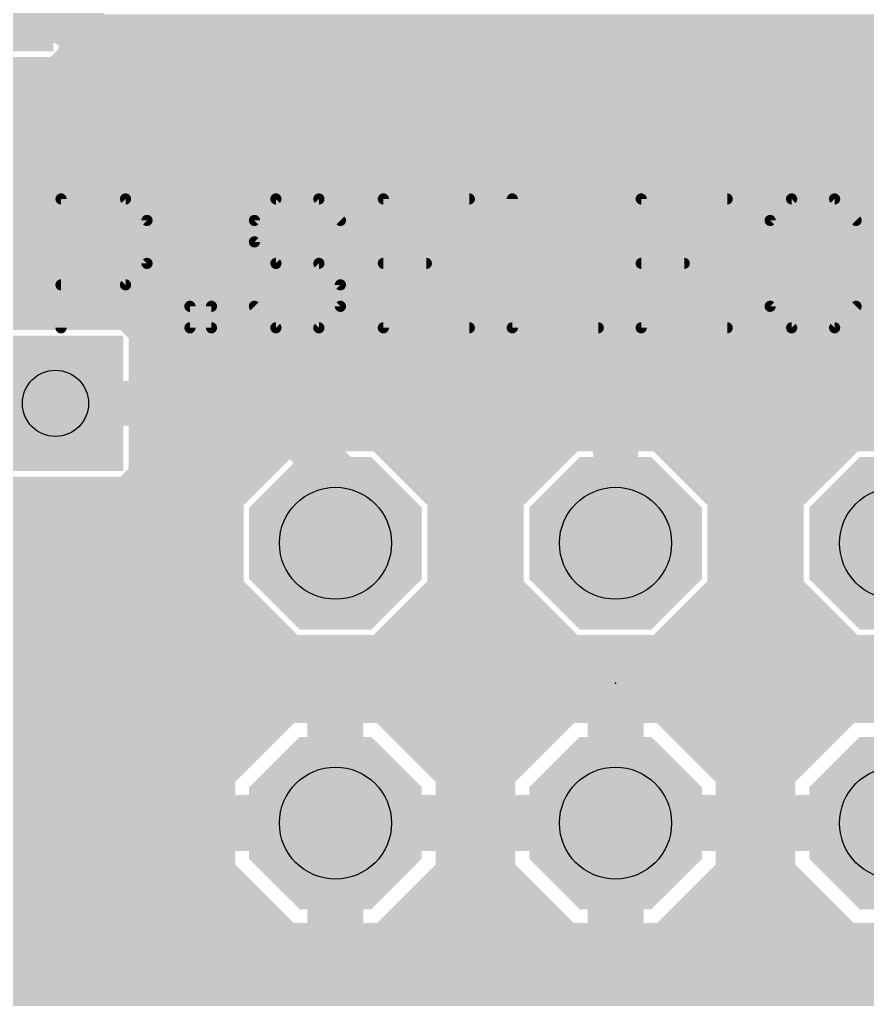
# Model space of a CAD drawing. Extents: x -4.6 to 54.3, y -4.7 to 51.3.
# Drawn here: x 19.36 to 27.05, y 7.92 to 16.82 of the extents above; entities that cross this region are included whole.
import ezdxf

# ---------------------------------------------------------------- set-up
doc = ezdxf.new("R2010")
doc.units = 0
for name, color, linetype in [('1', 22, 'CONTINUOUS'), ('16', 175, 'CONTINUOUS'), ('17', 82, 'CONTINUOUS'), ('18', 82, 'CONTINUOUS'), ('21', 253, 'CONTINUOUS'), ('23', 7, 'CONTINUOUS'), ('27', 253, 'CONTINUOUS'), ('30', 253, 'CONTINUOUS'), ('43', 82, 'CONTINUOUS'), ('44', 253, 'CONTINUOUS')]:
    doc.layers.add(name, color=color, linetype=linetype)

# ---------------------------------------------------------------- blocks, each defined once
blk = doc.blocks.new('OCTAGONP')
at = {"const_width": 0.5}
blk.add_lwpolyline([(-0.25, -0.1036), (-0.25, 0.1036), (-0.1036, 0.25), (0.1036, 0.25), (0.25, 0.1036), (0.25, -0.1036), (0.1036, -0.25), (-0.1036, -0.25), (-0.25, -0.1036), (-0.25, 0.1036)], dxfattribs=at)
blk = doc.blocks.new('RECT')
blk.add_solid([(-0.5, -0.5), (0.5, -0.5), (-0.5, 0.5), (0.5, 0.5)])
blk = doc.blocks.new('SQUAREV')
blk.add_solid([(-0.5, -0.5), (0.5, -0.5), (-0.5, 0.5), (0.5, 0.5)])

msp = doc.modelspace()

# ---------------------------------------------------------------- linework, layer by layer
at = {"layer": '1', "const_width": 0.4064}
for points in [[(20.32, 16.51), (19.05, 17.145)], [(27.305, 16.51), (20.32, 16.51)], [(26.67, 15.875), (18.415, 15.875)], [(27.305, 15.24), (26.67, 15.875)], [(25.2964, 14.8251), (24.7779, 15.3436)], [(24.7779, 15.3436), (26.4499, 15.3436)], [(26.4499, 15.3436), (26.7736, 15.0199)], [(24.13, 15.24), (16.51, 15.24)], [(24.765, 14.605), (24.13, 15.24)], [(25.0847, 15.0368), (26.7567, 15.0368)], [(26.7736, 15.0199), (26.7736, 12.999)], [(25.2964, 12.999), (25.2964, 14.8251)], [(16.7301, 14.7086), (23.9099, 14.7086)], [(23.9099, 14.7086), (24.2336, 14.3849)], [(16.6519, 14.6304), (23.9881, 14.6304)], [(24.765, 12.065), (24.765, 14.605)], [(25.2964, 14.6304), (26.7736, 14.6304)], [(24.2336, 14.3849), (24.2336, 12.999)], [(16.4064, 14.224), (24.2336, 14.224)], [(25.2964, 14.224), (26.7736, 14.224)], [(20.3609, 14.2032), (19.0091, 14.2032)], [(20.5532, 14.0109), (20.3609, 14.2032)], [(20.5532, 13.8664), (20.5532, 14.0109)], [(21.8101, 13.8664), (20.5532, 13.8664)], [(22.1214, 13.5551), (21.8101, 13.8664)], [(21.8589, 13.8176), (24.2336, 13.8176)], [(25.2964, 13.8176), (26.7736, 13.8176)], [(22.5753, 13.1012), (22.1214, 13.5551)], [(22.2653, 13.4112), (24.2336, 13.4112)], [(25.2964, 13.4112), (26.7736, 13.4112)], [(21.59, 13.335), (19.685, 13.335)], [(22.225, 12.7), (21.59, 13.335)], [(22.6542, 13.1012), (22.5753, 13.1012)], [(23.2612, 12.4942), (22.6542, 13.1012)], [(22.7506, 13.0048), (24.2336, 13.0048)], [(24.2336, 12.999), (23.7288, 12.4942)], [(25.2964, 13.0048), (26.7736, 13.0048)], [(25.8012, 12.4942), (25.2964, 12.999)], [(26.7736, 12.999), (26.2688, 12.4942)], [(20.5532, 12.6591), (20.5532, 12.8036)], [(20.5532, 12.8036), (21.3699, 12.8036)], [(21.3699, 12.8036), (21.434, 12.7394)], [(21.434, 12.7394), (21.1888, 12.4942)], [(22.225, 12.065), (22.225, 12.7)], [(20.3609, 12.4668), (20.5532, 12.6591)], [(20.4925, 12.5984), (21.293, 12.5984)], [(23.157, 12.5984), (23.833, 12.5984)], [(25.697, 12.5984), (26.373, 12.5984)], [(19.0091, 12.4668), (20.3609, 12.4668)], [(21.1888, 12.4942), (21.1888, 11.6358)], [(23.2612, 11.6358), (23.2612, 12.4942)], [(23.7288, 12.4942), (23.7288, 11.6358)], [(25.8012, 11.6358), (25.8012, 12.4942)], [(26.2688, 12.4942), (26.2688, 11.6358)], [(17.853, 12.192), (21.1888, 12.192)], [(23.2612, 12.192), (23.7288, 12.192)], [(25.8012, 12.192), (26.2688, 12.192)], [(17.853, 11.7856), (21.1888, 11.7856)], [(23.2612, 11.7856), (23.7288, 11.7856)], [(25.8012, 11.7856), (26.2688, 11.7856)], [(21.1888, 11.6358), (21.7958, 11.0288)], [(22.6542, 11.0288), (23.2612, 11.6358)], [(23.7288, 11.6358), (24.3358, 11.0288)], [(25.1942, 11.0288), (25.8012, 11.6358)], [(26.2688, 11.6358), (26.8758, 11.0288)], [(17.853, 11.3792), (21.4454, 11.3792)], [(23.0046, 11.3792), (23.9854, 11.3792)], [(25.5446, 11.3792), (26.5254, 11.3792)], [(21.7958, 11.0288), (22.6542, 11.0288)], [(24.3358, 11.0288), (25.1942, 11.0288)], [(26.8758, 11.0288), (27.7342, 11.0288)], [(17.853, 10.9728), (31.8937, 10.9728)], [(17.853, 10.5664), (21.6949, 10.5664)], [(21.7647, 10.6362), (21.1138, 9.9853)], [(22.1742, 10.6362), (21.7647, 10.6362)], [(22.1742, 9.5758), (22.1742, 10.6362)], [(22.1742, 10.5664), (22.2758, 10.5664)], [(22.2758, 10.6362), (22.2758, 9.5758)], [(22.6853, 10.6362), (22.2758, 10.6362)], [(23.3362, 9.9853), (22.6853, 10.6362)], [(22.7551, 10.5664), (24.2349, 10.5664)], [(24.3047, 10.6362), (23.6538, 9.9853)], [(24.7142, 10.6362), (24.3047, 10.6362)], [(24.7142, 9.5758), (24.7142, 10.6362)], [(24.7142, 10.5664), (24.8158, 10.5664)], [(24.8158, 10.6362), (24.8158, 9.5758)], [(25.2253, 10.6362), (24.8158, 10.6362)], [(25.8762, 9.9853), (25.2253, 10.6362)], [(25.2951, 10.5664), (26.7749, 10.5664)], [(26.8447, 10.6362), (26.1938, 9.9853)], [(27.2542, 10.6362), (26.8447, 10.6362)], [(17.853, 10.16), (21.2885, 10.16)], [(22.1742, 10.16), (22.2758, 10.16)], [(23.1615, 10.16), (23.8285, 10.16)], [(24.7142, 10.16), (24.8158, 10.16)], [(25.7015, 10.16), (26.3685, 10.16)], [(21.1138, 9.9853), (21.1138, 9.5758)], [(23.3362, 9.5758), (23.3362, 9.9853)], [(23.6538, 9.9853), (23.6538, 9.5758)], [(25.8762, 9.5758), (25.8762, 9.9853)], [(26.1938, 9.9853), (26.1938, 9.5758)], [(17.5857, 9.7536), (21.1138, 9.7536)], [(22.1742, 9.7536), (22.2758, 9.7536)], [(23.3362, 9.7536), (23.6538, 9.7536)], [(24.7142, 9.7536), (24.8158, 9.7536)], [(25.8762, 9.7536), (26.1938, 9.7536)], [(21.1138, 9.5758), (22.1742, 9.5758)], [(22.2758, 9.5758), (22.1742, 9.5758)], [(22.1742, 9.5758), (22.1742, 9.4742)], [(22.2758, 9.4742), (22.2758, 9.5758)], [(22.2758, 9.5758), (23.3362, 9.5758)], [(23.6538, 9.5758), (24.7142, 9.5758)], [(24.8158, 9.5758), (24.7142, 9.5758)], [(24.7142, 9.5758), (24.7142, 9.4742)], [(24.8158, 9.4742), (24.8158, 9.5758)], [(24.8158, 9.5758), (25.8762, 9.5758)], [(26.1938, 9.5758), (27.2542, 9.5758)], [(22.1742, 9.4742), (21.1138, 9.4742)], [(21.1138, 9.4742), (21.1138, 9.0647)], [(22.1742, 8.4138), (22.1742, 9.4742)], [(22.1742, 9.4742), (22.2758, 9.4742)], [(22.2758, 9.4742), (22.2758, 8.4138)], [(23.3362, 9.4742), (22.2758, 9.4742)], [(23.3362, 9.0647), (23.3362, 9.4742)], [(24.7142, 9.4742), (23.6538, 9.4742)], [(23.6538, 9.4742), (23.6538, 9.0647)], [(24.7142, 8.4138), (24.7142, 9.4742)], [(24.7142, 9.4742), (24.8158, 9.4742)], [(24.8158, 9.4742), (24.8158, 8.4138)], [(25.8762, 9.4742), (24.8158, 9.4742)], [(25.8762, 9.0647), (25.8762, 9.4742)], [(27.2542, 9.4742), (26.1938, 9.4742)], [(26.1938, 9.4742), (26.1938, 9.0647)], [(12.3593, 9.3472), (21.1138, 9.3472)], [(22.1742, 9.3472), (22.2758, 9.3472)], [(23.3362, 9.3472), (23.6538, 9.3472)], [(24.7142, 9.3472), (24.8158, 9.3472)], [(25.8762, 9.3472), (26.1938, 9.3472)], [(21.1138, 9.0647), (21.7647, 8.4138)], [(22.6853, 8.4138), (23.3362, 9.0647)], [(23.6538, 9.0647), (24.3047, 8.4138)], [(25.2253, 8.4138), (25.8762, 9.0647)], [(26.1938, 9.0647), (26.8447, 8.4138)], [(12.7657, 8.9408), (21.2377, 8.9408)], [(22.1742, 8.9408), (22.2758, 8.9408)], [(23.2123, 8.9408), (23.7777, 8.9408)], [(24.7142, 8.9408), (24.8158, 8.9408)], [(25.7523, 8.9408), (26.3177, 8.9408)], [(13.1721, 8.5344), (21.6441, 8.5344)], [(22.1742, 8.5344), (22.2758, 8.5344)], [(22.8059, 8.5344), (24.1841, 8.5344)], [(24.7142, 8.5344), (24.8158, 8.5344)], [(25.3459, 8.5344), (26.7241, 8.5344)], [(21.7647, 8.4138), (22.1742, 8.4138)], [(22.2758, 8.4138), (22.6853, 8.4138)], [(24.3047, 8.4138), (24.7142, 8.4138)], [(24.8158, 8.4138), (25.2253, 8.4138)], [(26.8447, 8.4138), (27.2542, 8.4138)], [(13.5785, 8.128), (31.8536, 8.128)], [(13.9849, 7.7216), (31.4, 7.7216)]]:
    msp.add_lwpolyline(points, dxfattribs=at)
at = {"layer": '1', "const_width": 0.2032}
for points in [[(20.32, 16.6116, 1), (20.32, 16.4084)], [(20.2746, 16.4191, 1), (20.3654, 16.6009)], [(26.7418, 15.9468, 1), (26.5982, 15.8032)], [(26.67, 15.7734, 1), (26.67, 15.9766)], [(24.7779, 15.4452, 1), (24.7779, 15.242)], [(24.8497, 15.4154, 1), (24.7061, 15.2718)], [(26.5217, 15.4154, 1), (26.378, 15.2718)], [(26.4499, 15.242, 1), (26.4499, 15.4452)], [(24.2018, 15.3118, 1), (24.0582, 15.1682)], [(24.13, 15.1384, 1), (24.13, 15.3416)], [(25.0847, 15.1384, 1), (25.0847, 14.9352)], [(26.8752, 15.0199, 1), (26.672, 15.0199)], [(26.7567, 14.9352, 1), (26.7567, 15.1384)], [(26.7018, 14.948, 1), (26.8454, 15.0917)], [(25.398, 14.8251, 1), (25.1948, 14.8251)], [(25.2246, 14.7533, 1), (25.3682, 14.897)], [(23.9817, 14.7804, 1), (23.838, 14.6368)], [(23.9099, 14.607, 1), (23.9099, 14.8102)], [(23.9881, 14.5288, 1), (23.9881, 14.732)], [(24.8666, 14.605, 1), (24.6634, 14.605)], [(24.6932, 14.5332, 1), (24.8368, 14.6768)], [(25.2964, 14.732, 1), (25.2964, 14.5288)], [(26.7736, 14.5288, 1), (26.7736, 14.732)], [(24.3352, 14.3849, 1), (24.132, 14.3849)], [(24.1618, 14.313, 1), (24.3054, 14.4567)], [(24.2336, 14.1224, 1), (24.2336, 14.3256)], [(25.2964, 14.3256, 1), (25.2964, 14.1224)], [(26.7736, 14.1224, 1), (26.7736, 14.3256)], [(20.4328, 14.275, 1), (20.2891, 14.1314)], [(20.3609, 14.1016, 1), (20.3609, 14.3048)], [(20.6548, 14.0109, 1), (20.4516, 14.0109)], [(20.4814, 13.9391, 1), (20.625, 14.0828)], [(20.5532, 13.968, 1), (20.5532, 13.7648)], [(21.882, 13.9382, 1), (21.7383, 13.7946)], [(21.8101, 13.7648, 1), (21.8101, 13.968)], [(20.4516, 13.8664, 1), (20.6548, 13.8664)], [(21.8589, 13.9192, 1), (21.8589, 13.716)], [(24.2336, 13.716, 1), (24.2336, 13.9192)], [(25.2964, 13.9192, 1), (25.2964, 13.716)], [(26.7736, 13.716, 1), (26.7736, 13.9192)], [(22.1932, 13.627, 1), (22.0496, 13.4833)], [(22.0496, 13.4833, 1), (22.1932, 13.627)], [(22.2653, 13.5128, 1), (22.2653, 13.3096)], [(24.2336, 13.3096, 1), (24.2336, 13.5128)], [(25.2964, 13.5128, 1), (25.2964, 13.3096)], [(26.7736, 13.3096, 1), (26.7736, 13.5128)], [(19.685, 13.4366, 1), (19.685, 13.2334)], [(21.6618, 13.4068, 1), (21.5182, 13.2632)], [(21.59, 13.2334, 1), (21.59, 13.4366)], [(22.5753, 13.2028, 1), (22.5753, 12.9996)], [(22.5035, 13.0294, 1), (22.6472, 13.173)], [(22.726, 13.173, 1), (22.5824, 13.0294)], [(22.6542, 12.9996, 1), (22.6542, 13.2028)], [(22.7506, 13.1064, 1), (22.7506, 12.9032)], [(24.3054, 12.9272, 1), (24.1618, 13.0708)], [(24.2336, 12.9032, 1), (24.2336, 13.1064)], [(25.2964, 13.1064, 1), (25.2964, 12.9032)], [(25.3682, 13.0708, 1), (25.2246, 12.9272)], [(26.8454, 12.9272, 1), (26.7018, 13.0708)], [(26.7736, 12.9032, 1), (26.7736, 13.1064)], [(24.132, 12.999, 1), (24.3352, 12.999)], [(25.1948, 12.999, 1), (25.398, 12.999)], [(26.672, 12.999, 1), (26.8752, 12.999)], [(20.6548, 12.8036, 1), (20.4516, 12.8036)], [(20.5532, 12.9052, 1), (20.5532, 12.702)], [(21.4417, 12.8754, 1), (21.298, 12.7318)], [(21.3699, 12.702, 1), (21.3699, 12.9052)], [(21.5059, 12.6676, 1), (21.3622, 12.8113)], [(21.3622, 12.6676, 1), (21.5059, 12.8113)], [(22.3266, 12.7, 1), (22.1234, 12.7)], [(20.625, 12.5872, 1), (20.4814, 12.7309)], [(22.1532, 12.6282, 1), (22.2968, 12.7718)], [(20.4925, 12.7, 1), (20.4925, 12.4968)], [(20.4516, 12.6591, 1), (20.6548, 12.6591)], [(21.293, 12.4968, 1), (21.293, 12.7)], [(23.157, 12.7, 1), (23.157, 12.4968)], [(23.833, 12.4968, 1), (23.833, 12.7)], [(25.697, 12.7, 1), (25.697, 12.4968)], [(26.373, 12.4968, 1), (26.373, 12.7)], [(20.2891, 12.5386, 1), (20.4328, 12.395)], [(20.3609, 12.3652, 1), (20.3609, 12.5684)], [(21.2904, 12.4942, 1), (21.0872, 12.4942)], [(21.117, 12.566, 1), (21.2606, 12.4224)], [(23.3628, 12.4942, 1), (23.1596, 12.4942)], [(23.1894, 12.4224, 1), (23.333, 12.566)], [(23.8304, 12.4942, 1), (23.6272, 12.4942)], [(23.657, 12.566, 1), (23.8006, 12.4224)], [(25.9028, 12.4942, 1), (25.6996, 12.4942)], [(25.7294, 12.4224, 1), (25.873, 12.566)], [(26.3704, 12.4942, 1), (26.1672, 12.4942)], [(26.197, 12.566, 1), (26.3406, 12.4224)], [(21.1888, 12.0904, 1), (21.1888, 12.2936)], [(23.2612, 12.2936, 1), (23.2612, 12.0904)], [(23.7288, 12.0904, 1), (23.7288, 12.2936)], [(25.8012, 12.2936, 1), (25.8012, 12.0904)], [(26.2688, 12.0904, 1), (26.2688, 12.2936)], [(22.1234, 12.065, 1), (22.3266, 12.065)], [(24.6634, 12.065, 1), (24.8666, 12.065)], [(21.1888, 11.684, 1), (21.1888, 11.8872)], [(23.2612, 11.8872, 1), (23.2612, 11.684)], [(23.7288, 11.684, 1), (23.7288, 11.8872)], [(25.8012, 11.8872, 1), (25.8012, 11.684)], [(26.2688, 11.684, 1), (26.2688, 11.8872)], [(21.2606, 11.7076, 1), (21.117, 11.5639)], [(23.333, 11.5639, 1), (23.1894, 11.7076)], [(23.8006, 11.7076, 1), (23.657, 11.5639)], [(25.873, 11.5639, 1), (25.7294, 11.7076)], [(26.3406, 11.7076, 1), (26.197, 11.5639)], [(21.0872, 11.6358, 1), (21.2904, 11.6358)], [(23.1596, 11.6358, 1), (23.3628, 11.6358)], [(23.6272, 11.6358, 1), (23.8304, 11.6358)], [(25.6996, 11.6358, 1), (25.9028, 11.6358)], [(26.1672, 11.6358, 1), (26.3704, 11.6358)], [(21.4454, 11.2776, 1), (21.4454, 11.4808)], [(23.0046, 11.4808, 1), (23.0046, 11.2776)], [(23.9854, 11.2776, 1), (23.9854, 11.4808)], [(25.5446, 11.4808, 1), (25.5446, 11.2776)], [(26.5254, 11.2776, 1), (26.5254, 11.4808)], [(21.7958, 11.1304, 1), (21.7958, 10.9272)], [(22.6542, 10.9272, 1), (22.6542, 11.1304)], [(24.3358, 11.1304, 1), (24.3358, 10.9272)], [(25.1942, 10.9272, 1), (25.1942, 11.1304)], [(26.8758, 11.1304, 1), (26.8758, 10.9272)], [(21.7239, 10.957, 1), (21.8676, 11.1006)], [(22.5824, 11.1006, 1), (22.726, 10.957)], [(24.2639, 10.957, 1), (24.4076, 11.1006)], [(25.1224, 11.1006, 1), (25.266, 10.957)], [(26.8039, 10.957, 1), (26.9476, 11.1006)], [(21.7647, 10.7378, 1), (21.7647, 10.5346)], [(21.8366, 10.5644, 1), (21.6929, 10.708)], [(21.6949, 10.4648, 1), (21.6949, 10.668)], [(22.2758, 10.6362, 1), (22.0726, 10.6362)], [(22.1742, 10.668, 1), (22.1742, 10.4648)], [(22.3774, 10.6362, 1), (22.1742, 10.6362)], [(22.1742, 10.5346, 1), (22.1742, 10.7378)], [(22.2758, 10.7378, 1), (22.2758, 10.5346)], [(22.2758, 10.4648, 1), (22.2758, 10.668)], [(22.7571, 10.708, 1), (22.6134, 10.5644)], [(22.7551, 10.668, 1), (22.7551, 10.4648)], [(22.6853, 10.5346, 1), (22.6853, 10.7378)], [(24.3047, 10.7378, 1), (24.3047, 10.5346)], [(24.3766, 10.5644, 1), (24.2329, 10.708)], [(24.2349, 10.4648, 1), (24.2349, 10.668)], [(24.8158, 10.6362, 1), (24.6126, 10.6362)], [(24.7142, 10.668, 1), (24.7142, 10.4648)], [(24.9174, 10.6362, 1), (24.7142, 10.6362)], [(24.7142, 10.5346, 1), (24.7142, 10.7378)], [(24.8158, 10.7378, 1), (24.8158, 10.5346)], [(24.8158, 10.4648, 1), (24.8158, 10.668)], [(25.2971, 10.708, 1), (25.1534, 10.5644)], [(25.2951, 10.668, 1), (25.2951, 10.4648)], [(25.2253, 10.5346, 1), (25.2253, 10.7378)], [(26.8447, 10.7378, 1), (26.8447, 10.5346)], [(26.9166, 10.5644, 1), (26.7729, 10.708)], [(26.7749, 10.4648, 1), (26.7749, 10.668)], [(21.2885, 10.0584, 1), (21.2885, 10.2616)], [(22.1742, 10.2616, 1), (22.1742, 10.0584)], [(22.2758, 10.0584, 1), (22.2758, 10.2616)], [(23.1615, 10.2616, 1), (23.1615, 10.0584)], [(23.8285, 10.0584, 1), (23.8285, 10.2616)], [(24.7142, 10.2616, 1), (24.7142, 10.0584)], [(24.8158, 10.0584, 1), (24.8158, 10.2616)], [(25.7015, 10.2616, 1), (25.7015, 10.0584)], [(26.3685, 10.0584, 1), (26.3685, 10.2616)], [(21.2154, 9.9853, 1), (21.0122, 9.9853)], [(21.042, 10.0571, 1), (21.1856, 9.9134)], [(23.4378, 9.9853, 1), (23.2346, 9.9853)], [(23.2644, 9.9134, 1), (23.408, 10.0571)], [(23.7554, 9.9853, 1), (23.5522, 9.9853)], [(23.582, 10.0571, 1), (23.7256, 9.9134)], [(25.9778, 9.9853, 1), (25.7746, 9.9853)], [(25.8044, 9.9134, 1), (25.948, 10.0571)], [(26.2954, 9.9853, 1), (26.0922, 9.9853)], [(26.122, 10.0571, 1), (26.2656, 9.9134)], [(21.1138, 9.652, 1), (21.1138, 9.8552)], [(22.1742, 9.8552, 1), (22.1742, 9.652)], [(22.2758, 9.652, 1), (22.2758, 9.8552)], [(23.3362, 9.8552, 1), (23.3362, 9.652)], [(23.6538, 9.652, 1), (23.6538, 9.8552)], [(24.7142, 9.8552, 1), (24.7142, 9.652)], [(24.8158, 9.652, 1), (24.8158, 9.8552)], [(25.8762, 9.8552, 1), (25.8762, 9.652)], [(26.1938, 9.652, 1), (26.1938, 9.8552)], [(21.1138, 9.6774, 1), (21.1138, 9.4742)], [(22.1742, 9.6774, 1), (22.1742, 9.4742)], [(22.2758, 9.5758, 1), (22.0726, 9.5758)], [(22.1742, 9.4742, 1), (22.1742, 9.6774)], [(22.3774, 9.5758, 1), (22.1742, 9.5758)], [(22.2758, 9.6774, 1), (22.2758, 9.4742)], [(22.2758, 9.4742, 1), (22.2758, 9.6774)], [(23.3362, 9.4742, 1), (23.3362, 9.6774)], [(23.6538, 9.6774, 1), (23.6538, 9.4742)], [(24.7142, 9.6774, 1), (24.7142, 9.4742)], [(24.8158, 9.5758, 1), (24.6126, 9.5758)], [(24.7142, 9.4742, 1), (24.7142, 9.6774)], [(24.9174, 9.5758, 1), (24.7142, 9.5758)], [(24.8158, 9.6774, 1), (24.8158, 9.4742)], [(24.8158, 9.4742, 1), (24.8158, 9.6774)], [(25.8762, 9.4742, 1), (25.8762, 9.6774)], [(26.1938, 9.6774, 1), (26.1938, 9.4742)], [(21.0122, 9.5758, 1), (21.2154, 9.5758)], [(21.1138, 9.5758, 1), (21.1138, 9.3726)], [(21.2154, 9.4742, 1), (21.0122, 9.4742)], [(22.0726, 9.5758, 1), (22.2758, 9.5758)], [(22.2758, 9.4742, 1), (22.0726, 9.4742)], [(22.1742, 9.5758, 1), (22.1742, 9.3726)], [(22.1742, 9.5758, 1), (22.3774, 9.5758)], [(22.1742, 9.3726, 1), (22.1742, 9.5758)], [(22.3774, 9.4742, 1), (22.1742, 9.4742)], [(22.2758, 9.5758, 1), (22.2758, 9.3726)], [(22.2758, 9.3726, 1), (22.2758, 9.5758)], [(23.4378, 9.4742, 1), (23.2346, 9.4742)], [(23.2346, 9.5758, 1), (23.4378, 9.5758)], [(23.3362, 9.3726, 1), (23.3362, 9.5758)], [(23.5522, 9.5758, 1), (23.7554, 9.5758)], [(23.6538, 9.5758, 1), (23.6538, 9.3726)], [(23.7554, 9.4742, 1), (23.5522, 9.4742)], [(24.6126, 9.5758, 1), (24.8158, 9.5758)], [(24.8158, 9.4742, 1), (24.6126, 9.4742)], [(24.7142, 9.5758, 1), (24.7142, 9.3726)], [(24.7142, 9.5758, 1), (24.9174, 9.5758)], [(24.7142, 9.3726, 1), (24.7142, 9.5758)], [(24.9174, 9.4742, 1), (24.7142, 9.4742)], [(24.8158, 9.5758, 1), (24.8158, 9.3726)], [(24.8158, 9.3726, 1), (24.8158, 9.5758)], [(25.9778, 9.4742, 1), (25.7746, 9.4742)], [(25.7746, 9.5758, 1), (25.9778, 9.5758)], [(25.8762, 9.3726, 1), (25.8762, 9.5758)], [(26.0922, 9.5758, 1), (26.2954, 9.5758)], [(26.1938, 9.5758, 1), (26.1938, 9.3726)], [(26.2954, 9.4742, 1), (26.0922, 9.4742)], [(21.1138, 9.2456, 1), (21.1138, 9.4488)], [(22.0726, 9.4742, 1), (22.2758, 9.4742)], [(22.1742, 9.4488, 1), (22.1742, 9.2456)], [(22.1742, 9.4742, 1), (22.3774, 9.4742)], [(22.2758, 9.2456, 1), (22.2758, 9.4488)], [(23.3362, 9.4488, 1), (23.3362, 9.2456)], [(23.6538, 9.2456, 1), (23.6538, 9.4488)], [(24.6126, 9.4742, 1), (24.8158, 9.4742)], [(24.7142, 9.4488, 1), (24.7142, 9.2456)], [(24.7142, 9.4742, 1), (24.9174, 9.4742)], [(24.8158, 9.2456, 1), (24.8158, 9.4488)], [(25.8762, 9.4488, 1), (25.8762, 9.2456)], [(26.1938, 9.2456, 1), (26.1938, 9.4488)], [(21.1856, 9.1366, 1), (21.042, 8.9929)], [(23.408, 8.9929, 1), (23.2644, 9.1366)], [(23.7256, 9.1366, 1), (23.582, 8.9929)], [(25.948, 8.9929, 1), (25.8044, 9.1366)], [(26.2656, 9.1366, 1), (26.122, 8.9929)], [(21.0122, 9.0647, 1), (21.2154, 9.0647)], [(23.2346, 9.0647, 1), (23.4378, 9.0647)], [(23.5522, 9.0647, 1), (23.7554, 9.0647)], [(25.7746, 9.0647, 1), (25.9778, 9.0647)], [(26.0922, 9.0647, 1), (26.2954, 9.0647)], [(21.2377, 8.8392, 1), (21.2377, 9.0424)], [(22.1742, 9.0424, 1), (22.1742, 8.8392)], [(22.2758, 8.8392, 1), (22.2758, 9.0424)], [(23.2123, 9.0424, 1), (23.2123, 8.8392)], [(23.7777, 8.8392, 1), (23.7777, 9.0424)], [(24.7142, 9.0424, 1), (24.7142, 8.8392)], [(24.8158, 8.8392, 1), (24.8158, 9.0424)], [(25.7523, 9.0424, 1), (25.7523, 8.8392)], [(26.3177, 8.8392, 1), (26.3177, 9.0424)], [(21.6441, 8.4328, 1), (21.6441, 8.636)], [(22.1742, 8.636, 1), (22.1742, 8.4328)], [(22.2758, 8.4328, 1), (22.2758, 8.636)], [(22.8059, 8.636, 1), (22.8059, 8.4328)], [(24.1841, 8.4328, 1), (24.1841, 8.636)], [(24.7142, 8.636, 1), (24.7142, 8.4328)], [(24.8158, 8.4328, 1), (24.8158, 8.636)], [(25.3459, 8.636, 1), (25.3459, 8.4328)], [(26.7241, 8.4328, 1), (26.7241, 8.636)], [(21.7647, 8.5154, 1), (21.7647, 8.3122)], [(21.6929, 8.342, 1), (21.8366, 8.4856)], [(22.1742, 8.3122, 1), (22.1742, 8.5154)], [(22.2758, 8.5154, 1), (22.2758, 8.3122)], [(22.6134, 8.4856, 1), (22.7571, 8.342)], [(22.6853, 8.3122, 1), (22.6853, 8.5154)], [(24.3047, 8.5154, 1), (24.3047, 8.3122)], [(24.2329, 8.342, 1), (24.3766, 8.4856)], [(24.7142, 8.3122, 1), (24.7142, 8.5154)], [(24.8158, 8.5154, 1), (24.8158, 8.3122)], [(25.1534, 8.4856, 1), (25.2971, 8.342)], [(25.2253, 8.3122, 1), (25.2253, 8.5154)], [(26.8447, 8.5154, 1), (26.8447, 8.3122)], [(26.7729, 8.342, 1), (26.9166, 8.4856)], [(22.0726, 8.4138, 1), (22.2758, 8.4138)], [(22.1742, 8.4138, 1), (22.3774, 8.4138)], [(24.6126, 8.4138, 1), (24.8158, 8.4138)], [(24.7142, 8.4138, 1), (24.9174, 8.4138)]]:
    msp.add_lwpolyline(points, format="xyb", dxfattribs=at)
at = {"layer": '16', "const_width": 0.4064}
for points in [[(19.9182, 16.4691), (19.9182, 17.8209)], [(19.9182, 16.6624), (39.7718, 16.6624)], [(19.7259, 16.2768), (19.9182, 16.4691)], [(17.0075, 16.256), (40.7436, 16.256)], [(18.3741, 16.2768), (19.7259, 16.2768)], [(16.6011, 15.8496), (40.7436, 15.8496)], [(16.1947, 15.4432), (40.7436, 15.4432)], [(15.7883, 15.0368), (40.7436, 15.0368)], [(15.4732, 14.6304), (40.7436, 14.6304)], [(15.4732, 14.224), (40.7436, 14.224)], [(20.3609, 14.2032), (19.0091, 14.2032)], [(20.5532, 14.0109), (20.3609, 14.2032)], [(20.5532, 12.6591), (20.5532, 14.0109)], [(20.5532, 13.8176), (37.2318, 13.8176)], [(20.5532, 13.4112), (37.2318, 13.4112)], [(19.685, 13.335), (12.7, 13.335)], [(21.7958, 13.1012), (21.1888, 12.4942)], [(22.6542, 13.1012), (21.7958, 13.1012)], [(23.2612, 12.4942), (22.6542, 13.1012)], [(24.3358, 13.1012), (23.7288, 12.4942)], [(25.1942, 13.1012), (24.3358, 13.1012)], [(25.8012, 12.4942), (25.1942, 13.1012)], [(26.8758, 13.1012), (26.2688, 12.4942)], [(27.7342, 13.1012), (26.8758, 13.1012)], [(20.5532, 13.0048), (21.6994, 13.0048)], [(22.7506, 13.0048), (24.2394, 13.0048)], [(25.2906, 13.0048), (26.7794, 13.0048)], [(20.3609, 12.4668), (20.5532, 12.6591)], [(20.4925, 12.5984), (21.293, 12.5984)], [(23.157, 12.5984), (23.833, 12.5984)], [(25.697, 12.5984), (26.373, 12.5984)], [(19.0091, 12.4668), (20.3609, 12.4668)], [(21.1888, 12.4942), (21.1888, 11.6358)], [(23.2612, 11.6358), (23.2612, 12.4942)], [(23.7288, 12.4942), (23.7288, 11.6358)], [(25.8012, 11.6358), (25.8012, 12.4942)], [(26.2688, 12.4942), (26.2688, 11.6358)], [(0.635, 12.192), (21.1888, 12.192)], [(23.2612, 12.192), (23.7288, 12.192)], [(25.8012, 12.192), (26.2688, 12.192)], [(0.635, 11.7856), (21.1888, 11.7856)], [(23.2612, 11.7856), (23.7288, 11.7856)], [(25.8012, 11.7856), (26.2688, 11.7856)], [(21.1888, 11.6358), (21.7958, 11.0288)], [(22.6542, 11.0288), (23.2612, 11.6358)], [(23.7288, 11.6358), (24.3358, 11.0288)], [(25.1942, 11.0288), (25.8012, 11.6358)], [(26.2688, 11.6358), (26.8758, 11.0288)], [(0.635, 11.3792), (21.4454, 11.3792)], [(23.0046, 11.3792), (23.9854, 11.3792)], [(25.5446, 11.3792), (26.5254, 11.3792)], [(21.7958, 11.0288), (22.6542, 11.0288)], [(24.3358, 11.0288), (25.1942, 11.0288)], [(26.8758, 11.0288), (27.7342, 11.0288)], [(0.635, 10.9728), (38.2036, 10.9728)], [(0.635, 10.5664), (21.6949, 10.5664)], [(21.7647, 10.6362), (21.1138, 9.9853)], [(22.1742, 10.6362), (21.7647, 10.6362)], [(22.1742, 9.5758), (22.1742, 10.6362)], [(22.1742, 10.5664), (22.2758, 10.5664)], [(22.2758, 10.6362), (22.2758, 9.5758)], [(22.6853, 10.6362), (22.2758, 10.6362)], [(23.3362, 9.9853), (22.6853, 10.6362)], [(22.7551, 10.5664), (24.2349, 10.5664)], [(24.3047, 10.6362), (23.6538, 9.9853)], [(24.7142, 10.6362), (24.3047, 10.6362)], [(24.7142, 9.5758), (24.7142, 10.6362)], [(24.7142, 10.5664), (24.8158, 10.5664)], [(24.8158, 10.6362), (24.8158, 9.5758)], [(25.2253, 10.6362), (24.8158, 10.6362)], [(25.8762, 9.9853), (25.2253, 10.6362)], [(25.2951, 10.5664), (26.7749, 10.5664)], [(26.8447, 10.6362), (26.1938, 9.9853)], [(27.2542, 10.6362), (26.8447, 10.6362)], [(0.635, 10.16), (21.2885, 10.16)], [(22.1742, 10.16), (22.2758, 10.16)], [(23.1615, 10.16), (23.8285, 10.16)], [(24.7142, 10.16), (24.8158, 10.16)], [(25.7015, 10.16), (26.3685, 10.16)], [(21.1138, 9.9853), (21.1138, 9.5758)], [(23.3362, 9.5758), (23.3362, 9.9853)], [(23.6538, 9.9853), (23.6538, 9.5758)], [(25.8762, 9.5758), (25.8762, 9.9853)], [(26.1938, 9.9853), (26.1938, 9.5758)], [(0.635, 9.7536), (21.1138, 9.7536)], [(22.1742, 9.7536), (22.2758, 9.7536)], [(23.3362, 9.7536), (23.6538, 9.7536)], [(24.7142, 9.7536), (24.8158, 9.7536)], [(25.8762, 9.7536), (26.1938, 9.7536)], [(21.1138, 9.5758), (22.1742, 9.5758)], [(22.2758, 9.5758), (22.1742, 9.5758)], [(22.1742, 9.5758), (22.1742, 9.4742)], [(22.2758, 9.4742), (22.2758, 9.5758)], [(22.2758, 9.5758), (23.3362, 9.5758)], [(23.6538, 9.5758), (24.7142, 9.5758)], [(24.8158, 9.5758), (24.7142, 9.5758)], [(24.7142, 9.5758), (24.7142, 9.4742)], [(24.8158, 9.4742), (24.8158, 9.5758)], [(24.8158, 9.5758), (25.8762, 9.5758)], [(26.1938, 9.5758), (27.2542, 9.5758)], [(22.1742, 9.4742), (21.1138, 9.4742)], [(21.1138, 9.4742), (21.1138, 9.0647)], [(22.1742, 8.4138), (22.1742, 9.4742)], [(22.1742, 9.4742), (22.2758, 9.4742)], [(22.2758, 9.4742), (22.2758, 8.4138)], [(23.3362, 9.4742), (22.2758, 9.4742)], [(23.3362, 9.0647), (23.3362, 9.4742)], [(24.7142, 9.4742), (23.6538, 9.4742)], [(23.6538, 9.4742), (23.6538, 9.0647)], [(24.7142, 8.4138), (24.7142, 9.4742)], [(24.7142, 9.4742), (24.8158, 9.4742)], [(24.8158, 9.4742), (24.8158, 8.4138)], [(25.8762, 9.4742), (24.8158, 9.4742)], [(25.8762, 9.0647), (25.8762, 9.4742)], [(27.2542, 9.4742), (26.1938, 9.4742)], [(26.1938, 9.4742), (26.1938, 9.0647)], [(0.635, 9.3472), (21.1138, 9.3472)], [(22.1742, 9.3472), (22.2758, 9.3472)], [(23.3362, 9.3472), (23.6538, 9.3472)], [(24.7142, 9.3472), (24.8158, 9.3472)], [(25.8762, 9.3472), (26.1938, 9.3472)], [(21.1138, 9.0647), (21.7647, 8.4138)], [(22.6853, 8.4138), (23.3362, 9.0647)], [(23.6538, 9.0647), (24.3047, 8.4138)], [(25.2253, 8.4138), (25.8762, 9.0647)], [(26.1938, 9.0647), (26.8447, 8.4138)], [(0.635, 8.9408), (21.2377, 8.9408)], [(22.1742, 8.9408), (22.2758, 8.9408)], [(23.2123, 8.9408), (23.7777, 8.9408)], [(24.7142, 8.9408), (24.8158, 8.9408)], [(25.7523, 8.9408), (26.3177, 8.9408)], [(0.635, 8.5344), (21.6441, 8.5344)], [(22.1742, 8.5344), (22.2758, 8.5344)], [(22.8059, 8.5344), (24.1841, 8.5344)], [(24.7142, 8.5344), (24.8158, 8.5344)], [(25.3459, 8.5344), (26.7241, 8.5344)], [(21.7647, 8.4138), (22.1742, 8.4138)], [(22.2758, 8.4138), (22.6853, 8.4138)], [(24.3047, 8.4138), (24.7142, 8.4138)], [(24.8158, 8.4138), (25.2253, 8.4138)], [(26.8447, 8.4138), (27.2542, 8.4138)], [(0.635, 8.128), (30.2365, 8.128)], [(0.635, 7.7216), (29.8301, 7.7216)]]:
    msp.add_lwpolyline(points, dxfattribs=at)
at = {"layer": '16', "const_width": 0.2032}
for points in [[(19.9182, 16.764, 1), (19.9182, 16.5608)], [(19.99, 16.3972, 1), (19.8464, 16.5409)], [(19.8166, 16.4691, 1), (20.0198, 16.4691)], [(19.7259, 16.1752, 1), (19.7259, 16.3784)], [(19.6541, 16.3486, 1), (19.7978, 16.205)], [(20.4328, 14.275, 1), (20.2891, 14.1314)], [(20.3609, 14.1016, 1), (20.3609, 14.3048)], [(20.6548, 14.0109, 1), (20.4516, 14.0109)], [(20.4814, 13.9391, 1), (20.625, 14.0828)], [(20.5532, 13.9192, 1), (20.5532, 13.716)], [(20.5532, 13.5128, 1), (20.5532, 13.3096)], [(19.685, 13.2334, 1), (19.685, 13.4366)], [(21.7958, 13.2028, 1), (21.7958, 12.9996)], [(21.8676, 13.0294, 1), (21.7239, 13.173)], [(22.726, 13.173, 1), (22.5824, 13.0294)], [(22.6542, 12.9996, 1), (22.6542, 13.2028)], [(24.3358, 13.2028, 1), (24.3358, 12.9996)], [(24.4076, 13.0294, 1), (24.2639, 13.173)], [(25.266, 13.173, 1), (25.1224, 13.0294)], [(25.1942, 12.9996, 1), (25.1942, 13.2028)], [(26.8758, 13.2028, 1), (26.8758, 12.9996)], [(26.9476, 13.0294, 1), (26.8039, 13.173)], [(20.5532, 13.1064, 1), (20.5532, 12.9032)], [(21.6994, 12.9032, 1), (21.6994, 13.1064)], [(22.7506, 13.1064, 1), (22.7506, 12.9032)], [(24.2394, 12.9032, 1), (24.2394, 13.1064)], [(25.2906, 13.1064, 1), (25.2906, 12.9032)], [(26.7794, 12.9032, 1), (26.7794, 13.1064)], [(20.625, 12.5872, 1), (20.4814, 12.7309)], [(20.4925, 12.7, 1), (20.4925, 12.4968)], [(20.4516, 12.6591, 1), (20.6548, 12.6591)], [(21.293, 12.4968, 1), (21.293, 12.7)], [(23.157, 12.7, 1), (23.157, 12.4968)], [(23.833, 12.4968, 1), (23.833, 12.7)], [(25.697, 12.7, 1), (25.697, 12.4968)], [(26.373, 12.4968, 1), (26.373, 12.7)], [(20.2891, 12.5386, 1), (20.4328, 12.395)], [(20.3609, 12.3652, 1), (20.3609, 12.5684)], [(21.2904, 12.4942, 1), (21.0872, 12.4942)], [(21.117, 12.566, 1), (21.2606, 12.4224)], [(23.3628, 12.4942, 1), (23.1596, 12.4942)], [(23.1894, 12.4224, 1), (23.333, 12.566)], [(23.8304, 12.4942, 1), (23.6272, 12.4942)], [(23.657, 12.566, 1), (23.8006, 12.4224)], [(25.9028, 12.4942, 1), (25.6996, 12.4942)], [(25.7294, 12.4224, 1), (25.873, 12.566)], [(26.3704, 12.4942, 1), (26.1672, 12.4942)], [(26.197, 12.566, 1), (26.3406, 12.4224)], [(21.1888, 12.0904, 1), (21.1888, 12.2936)], [(23.2612, 12.2936, 1), (23.2612, 12.0904)], [(23.7288, 12.0904, 1), (23.7288, 12.2936)], [(25.8012, 12.2936, 1), (25.8012, 12.0904)], [(26.2688, 12.0904, 1), (26.2688, 12.2936)], [(21.1888, 11.684, 1), (21.1888, 11.8872)], [(23.2612, 11.8872, 1), (23.2612, 11.684)], [(23.7288, 11.684, 1), (23.7288, 11.8872)], [(25.8012, 11.8872, 1), (25.8012, 11.684)], [(26.2688, 11.684, 1), (26.2688, 11.8872)], [(21.2606, 11.7076, 1), (21.117, 11.5639)], [(23.333, 11.5639, 1), (23.1894, 11.7076)], [(23.8006, 11.7076, 1), (23.657, 11.5639)], [(25.873, 11.5639, 1), (25.7294, 11.7076)], [(26.3406, 11.7076, 1), (26.197, 11.5639)], [(21.0872, 11.6358, 1), (21.2904, 11.6358)], [(23.1596, 11.6358, 1), (23.3628, 11.6358)], [(23.6272, 11.6358, 1), (23.8304, 11.6358)], [(25.6996, 11.6358, 1), (25.9028, 11.6358)], [(26.1672, 11.6358, 1), (26.3704, 11.6358)], [(21.4454, 11.2776, 1), (21.4454, 11.4808)], [(23.0046, 11.4808, 1), (23.0046, 11.2776)], [(23.9854, 11.2776, 1), (23.9854, 11.4808)], [(25.5446, 11.4808, 1), (25.5446, 11.2776)], [(26.5254, 11.2776, 1), (26.5254, 11.4808)], [(21.7958, 11.1304, 1), (21.7958, 10.9272)], [(22.6542, 10.9272, 1), (22.6542, 11.1304)], [(24.3358, 11.1304, 1), (24.3358, 10.9272)], [(25.1942, 10.9272, 1), (25.1942, 11.1304)], [(26.8758, 11.1304, 1), (26.8758, 10.9272)], [(21.7239, 10.957, 1), (21.8676, 11.1006)], [(22.5824, 11.1006, 1), (22.726, 10.957)], [(24.2639, 10.957, 1), (24.4076, 11.1006)], [(25.1224, 11.1006, 1), (25.266, 10.957)], [(26.8039, 10.957, 1), (26.9476, 11.1006)], [(21.7647, 10.7378, 1), (21.7647, 10.5346)], [(21.8366, 10.5644, 1), (21.6929, 10.708)], [(21.6949, 10.4648, 1), (21.6949, 10.668)], [(22.2758, 10.6362, 1), (22.0726, 10.6362)], [(22.1742, 10.668, 1), (22.1742, 10.4648)], [(22.3774, 10.6362, 1), (22.1742, 10.6362)], [(22.1742, 10.5346, 1), (22.1742, 10.7378)], [(22.2758, 10.7378, 1), (22.2758, 10.5346)], [(22.2758, 10.4648, 1), (22.2758, 10.668)], [(22.7571, 10.708, 1), (22.6134, 10.5644)], [(22.7551, 10.668, 1), (22.7551, 10.4648)], [(22.6853, 10.5346, 1), (22.6853, 10.7378)], [(24.3047, 10.7378, 1), (24.3047, 10.5346)], [(24.3766, 10.5644, 1), (24.2329, 10.708)], [(24.2349, 10.4648, 1), (24.2349, 10.668)], [(24.8158, 10.6362, 1), (24.6126, 10.6362)], [(24.7142, 10.668, 1), (24.7142, 10.4648)], [(24.9174, 10.6362, 1), (24.7142, 10.6362)], [(24.7142, 10.5346, 1), (24.7142, 10.7378)], [(24.8158, 10.7378, 1), (24.8158, 10.5346)], [(24.8158, 10.4648, 1), (24.8158, 10.668)], [(25.2971, 10.708, 1), (25.1534, 10.5644)], [(25.2951, 10.668, 1), (25.2951, 10.4648)], [(25.2253, 10.5346, 1), (25.2253, 10.7378)], [(26.8447, 10.7378, 1), (26.8447, 10.5346)], [(26.9166, 10.5644, 1), (26.7729, 10.708)], [(26.7749, 10.4648, 1), (26.7749, 10.668)], [(21.2885, 10.0584, 1), (21.2885, 10.2616)], [(22.1742, 10.2616, 1), (22.1742, 10.0584)], [(22.2758, 10.0584, 1), (22.2758, 10.2616)], [(23.1615, 10.2616, 1), (23.1615, 10.0584)], [(23.8285, 10.0584, 1), (23.8285, 10.2616)], [(24.7142, 10.2616, 1), (24.7142, 10.0584)], [(24.8158, 10.0584, 1), (24.8158, 10.2616)], [(25.7015, 10.2616, 1), (25.7015, 10.0584)], [(26.3685, 10.0584, 1), (26.3685, 10.2616)], [(21.2154, 9.9853, 1), (21.0122, 9.9853)], [(21.042, 10.0571, 1), (21.1856, 9.9134)], [(23.4378, 9.9853, 1), (23.2346, 9.9853)], [(23.2644, 9.9134, 1), (23.408, 10.0571)], [(23.7554, 9.9853, 1), (23.5522, 9.9853)], [(23.582, 10.0571, 1), (23.7256, 9.9134)], [(25.9778, 9.9853, 1), (25.7746, 9.9853)], [(25.8044, 9.9134, 1), (25.948, 10.0571)], [(26.2954, 9.9853, 1), (26.0922, 9.9853)], [(26.122, 10.0571, 1), (26.2656, 9.9134)], [(21.1138, 9.652, 1), (21.1138, 9.8552)], [(22.1742, 9.8552, 1), (22.1742, 9.652)], [(22.2758, 9.652, 1), (22.2758, 9.8552)], [(23.3362, 9.8552, 1), (23.3362, 9.652)], [(23.6538, 9.652, 1), (23.6538, 9.8552)], [(24.7142, 9.8552, 1), (24.7142, 9.652)], [(24.8158, 9.652, 1), (24.8158, 9.8552)], [(25.8762, 9.8552, 1), (25.8762, 9.652)], [(26.1938, 9.652, 1), (26.1938, 9.8552)], [(21.1138, 9.6774, 1), (21.1138, 9.4742)], [(22.1742, 9.6774, 1), (22.1742, 9.4742)], [(22.2758, 9.5758, 1), (22.0726, 9.5758)], [(22.1742, 9.4742, 1), (22.1742, 9.6774)], [(22.3774, 9.5758, 1), (22.1742, 9.5758)], [(22.2758, 9.6774, 1), (22.2758, 9.4742)], [(22.2758, 9.4742, 1), (22.2758, 9.6774)], [(23.3362, 9.4742, 1), (23.3362, 9.6774)], [(23.6538, 9.6774, 1), (23.6538, 9.4742)], [(24.7142, 9.6774, 1), (24.7142, 9.4742)], [(24.8158, 9.5758, 1), (24.6126, 9.5758)], [(24.7142, 9.4742, 1), (24.7142, 9.6774)], [(24.9174, 9.5758, 1), (24.7142, 9.5758)], [(24.8158, 9.6774, 1), (24.8158, 9.4742)], [(24.8158, 9.4742, 1), (24.8158, 9.6774)], [(25.8762, 9.4742, 1), (25.8762, 9.6774)], [(26.1938, 9.6774, 1), (26.1938, 9.4742)], [(21.0122, 9.5758, 1), (21.2154, 9.5758)], [(21.1138, 9.5758, 1), (21.1138, 9.3726)], [(21.2154, 9.4742, 1), (21.0122, 9.4742)], [(22.0726, 9.5758, 1), (22.2758, 9.5758)], [(22.2758, 9.4742, 1), (22.0726, 9.4742)], [(22.1742, 9.5758, 1), (22.1742, 9.3726)], [(22.1742, 9.5758, 1), (22.3774, 9.5758)], [(22.1742, 9.3726, 1), (22.1742, 9.5758)], [(22.3774, 9.4742, 1), (22.1742, 9.4742)], [(22.2758, 9.5758, 1), (22.2758, 9.3726)], [(22.2758, 9.3726, 1), (22.2758, 9.5758)], [(23.4378, 9.4742, 1), (23.2346, 9.4742)], [(23.2346, 9.5758, 1), (23.4378, 9.5758)], [(23.3362, 9.3726, 1), (23.3362, 9.5758)], [(23.5522, 9.5758, 1), (23.7554, 9.5758)], [(23.6538, 9.5758, 1), (23.6538, 9.3726)], [(23.7554, 9.4742, 1), (23.5522, 9.4742)], [(24.6126, 9.5758, 1), (24.8158, 9.5758)], [(24.8158, 9.4742, 1), (24.6126, 9.4742)], [(24.7142, 9.5758, 1), (24.7142, 9.3726)], [(24.7142, 9.5758, 1), (24.9174, 9.5758)], [(24.7142, 9.3726, 1), (24.7142, 9.5758)], [(24.9174, 9.4742, 1), (24.7142, 9.4742)], [(24.8158, 9.5758, 1), (24.8158, 9.3726)], [(24.8158, 9.3726, 1), (24.8158, 9.5758)], [(25.9778, 9.4742, 1), (25.7746, 9.4742)], [(25.7746, 9.5758, 1), (25.9778, 9.5758)], [(25.8762, 9.3726, 1), (25.8762, 9.5758)], [(26.0922, 9.5758, 1), (26.2954, 9.5758)], [(26.1938, 9.5758, 1), (26.1938, 9.3726)], [(26.2954, 9.4742, 1), (26.0922, 9.4742)], [(21.1138, 9.2456, 1), (21.1138, 9.4488)], [(22.0726, 9.4742, 1), (22.2758, 9.4742)], [(22.1742, 9.4488, 1), (22.1742, 9.2456)], [(22.1742, 9.4742, 1), (22.3774, 9.4742)], [(22.2758, 9.2456, 1), (22.2758, 9.4488)], [(23.3362, 9.4488, 1), (23.3362, 9.2456)], [(23.6538, 9.2456, 1), (23.6538, 9.4488)], [(24.6126, 9.4742, 1), (24.8158, 9.4742)], [(24.7142, 9.4488, 1), (24.7142, 9.2456)], [(24.7142, 9.4742, 1), (24.9174, 9.4742)], [(24.8158, 9.2456, 1), (24.8158, 9.4488)], [(25.8762, 9.4488, 1), (25.8762, 9.2456)], [(26.1938, 9.2456, 1), (26.1938, 9.4488)], [(21.1856, 9.1366, 1), (21.042, 8.9929)], [(23.408, 8.9929, 1), (23.2644, 9.1366)], [(23.7256, 9.1366, 1), (23.582, 8.9929)], [(25.948, 8.9929, 1), (25.8044, 9.1366)], [(26.2656, 9.1366, 1), (26.122, 8.9929)], [(21.0122, 9.0647, 1), (21.2154, 9.0647)], [(23.2346, 9.0647, 1), (23.4378, 9.0647)], [(23.5522, 9.0647, 1), (23.7554, 9.0647)], [(25.7746, 9.0647, 1), (25.9778, 9.0647)], [(26.0922, 9.0647, 1), (26.2954, 9.0647)], [(21.2377, 8.8392, 1), (21.2377, 9.0424)], [(22.1742, 9.0424, 1), (22.1742, 8.8392)], [(22.2758, 8.8392, 1), (22.2758, 9.0424)], [(23.2123, 9.0424, 1), (23.2123, 8.8392)], [(23.7777, 8.8392, 1), (23.7777, 9.0424)], [(24.7142, 9.0424, 1), (24.7142, 8.8392)], [(24.8158, 8.8392, 1), (24.8158, 9.0424)], [(25.7523, 9.0424, 1), (25.7523, 8.8392)], [(26.3177, 8.8392, 1), (26.3177, 9.0424)], [(21.6441, 8.4328, 1), (21.6441, 8.636)], [(22.1742, 8.636, 1), (22.1742, 8.4328)], [(22.2758, 8.4328, 1), (22.2758, 8.636)], [(22.8059, 8.636, 1), (22.8059, 8.4328)], [(24.1841, 8.4328, 1), (24.1841, 8.636)], [(24.7142, 8.636, 1), (24.7142, 8.4328)], [(24.8158, 8.4328, 1), (24.8158, 8.636)], [(25.3459, 8.636, 1), (25.3459, 8.4328)], [(26.7241, 8.4328, 1), (26.7241, 8.636)], [(21.7647, 8.5154, 1), (21.7647, 8.3122)], [(21.6929, 8.342, 1), (21.8366, 8.4856)], [(22.1742, 8.3122, 1), (22.1742, 8.5154)], [(22.2758, 8.5154, 1), (22.2758, 8.3122)], [(22.6134, 8.4856, 1), (22.7571, 8.342)], [(22.6853, 8.3122, 1), (22.6853, 8.5154)], [(24.3047, 8.5154, 1), (24.3047, 8.3122)], [(24.2329, 8.342, 1), (24.3766, 8.4856)], [(24.7142, 8.3122, 1), (24.7142, 8.5154)], [(24.8158, 8.5154, 1), (24.8158, 8.3122)], [(25.1534, 8.4856, 1), (25.2971, 8.342)], [(25.2253, 8.3122, 1), (25.2253, 8.5154)], [(26.8447, 8.5154, 1), (26.8447, 8.3122)], [(26.7729, 8.342, 1), (26.9166, 8.4856)], [(22.0726, 8.4138, 1), (22.2758, 8.4138)], [(22.1742, 8.4138, 1), (22.3774, 8.4138)], [(24.6126, 8.4138, 1), (24.8158, 8.4138)], [(24.7142, 8.4138, 1), (24.9174, 8.4138)]]:
    msp.add_lwpolyline(points, format="xyb", dxfattribs=at)
at = {"layer": '21', "const_width": 0.1524}
for points in [[(20.955, 12.7), (21.59, 13.335)], [(21.59, 13.335), (22.86, 13.335)], [(22.86, 13.335), (23.495, 12.7)], [(23.495, 12.7), (24.13, 13.335)], [(24.13, 13.335), (25.4, 13.335)], [(25.4, 13.335), (26.035, 12.7)], [(26.035, 12.7), (26.67, 13.335)], [(26.67, 13.335), (27.94, 13.335)], [(20.955, 8.89), (20.955, 12.7)], [(23.495, 12.7), (23.495, 8.89)], [(26.035, 12.7), (26.035, 8.89)], [(20.955, 8.89), (21.59, 8.255)], [(22.86, 8.255), (23.495, 8.89)], [(23.495, 8.89), (24.13, 8.255)], [(25.4, 8.255), (26.035, 8.89)], [(26.035, 8.89), (26.67, 8.255)], [(21.59, 8.255), (22.86, 8.255)], [(24.13, 8.255), (25.4, 8.255)], [(26.67, 8.255), (27.94, 8.255)]]:
    msp.add_lwpolyline(points, dxfattribs=at)
at = {"layer": '21'}
for points, const_width in [([(21.59, 13.3731, 1), (21.59, 13.2969)], 0.0762), ([(21.6169, 13.3081, 1), (21.5631, 13.3619)], 0.0762), ([(22.8869, 13.3619, 1), (22.8331, 13.3081)], 0.0762), ([(22.86, 13.2969, 1), (22.86, 13.3731)], 0.0762), ([(24.13, 13.3731, 1), (24.13, 13.2969)], 0.0762), ([(24.1569, 13.3081, 1), (24.1031, 13.3619)], 0.0762), ([(25.4269, 13.3619, 1), (25.3731, 13.3081)], 0.0762), ([(25.4, 13.2969, 1), (25.4, 13.3731)], 0.0762), ([(26.67, 13.3731, 1), (26.67, 13.2969)], 0.0762), ([(26.6969, 13.3081, 1), (26.6431, 13.3619)], 0.0762), ([(20.9931, 12.7, 1), (20.9169, 12.7)], 0.0762), ([(20.9281, 12.7269, 1), (20.9819, 12.6731)], 0.0762), ([(23.5331, 12.7, 1), (23.4569, 12.7)], 0.0762), ([(23.4681, 12.7269, 1), (23.5219, 12.6731)], 0.0762), ([(23.4681, 12.6731, 1), (23.5219, 12.7269)], 0.0762), ([(26.0731, 12.7, 1), (25.9969, 12.7)], 0.0762), ([(26.0081, 12.7269, 1), (26.0619, 12.6731)], 0.0762), ([(26.0081, 12.6731, 1), (26.0619, 12.7269)], 0.0762), ([(20.9169, 8.89, 1), (20.9931, 8.89)], 0.0762), ([(20.9819, 8.9169, 1), (20.9281, 8.8631)], 0.0762), ([(23.4569, 8.89, 1), (23.5331, 8.89)], 0.0762), ([(23.5219, 8.9169, 1), (23.4681, 8.8631)], 0.0762), ([(23.5219, 8.8631, 1), (23.4681, 8.9169)], 0.0762), ([(25.9969, 8.89, 1), (26.0731, 8.89)], 0.0762), ([(26.0619, 8.9169, 1), (26.0081, 8.8631)], 0.0762), ([(26.0619, 8.8631, 1), (26.0081, 8.9169)], 0.0762), ([(17.653, 4.191, 1), (17.653, 8.509)], 0.4064), ([(21.59, 8.2931, 1), (21.59, 8.2169)], 0.0762), ([(21.5631, 8.2281, 1), (21.6169, 8.2819)], 0.0762), ([(22.8331, 8.2819, 1), (22.8869, 8.2281)], 0.0762), ([(22.86, 8.2169, 1), (22.86, 8.2931)], 0.0762), ([(24.13, 8.2931, 1), (24.13, 8.2169)], 0.0762), ([(24.1031, 8.2281, 1), (24.1569, 8.2819)], 0.0762), ([(25.3731, 8.2819, 1), (25.4269, 8.2281)], 0.0762), ([(25.4, 8.2169, 1), (25.4, 8.2931)], 0.0762), ([(26.67, 8.2931, 1), (26.67, 8.2169)], 0.0762), ([(26.6431, 8.2281, 1), (26.6969, 8.2819)], 0.0762), ([(17.653, 4.699, 1), (17.653, 8.001)], 0.1524)]:
    msp.add_lwpolyline(points, format="xyb", dxfattribs=dict(at, const_width=const_width))
at = {"layer": '23'}
msp.add_point((24.765, 10.795), dxfattribs=at)
at = {"layer": '27', "const_width": 0.1016}
for points in [[(19.7358, 14.0208), (19.7358, 15.1902)], [(19.7358, 15.1902), (20.3205, 15.1902)], [(20.3205, 15.1902), (20.5154, 14.9953)], [(21.6848, 15.1902), (21.4899, 14.9953)], [(22.0746, 15.1902), (21.6848, 15.1902)], [(22.2695, 14.9953), (22.0746, 15.1902)], [(23.4389, 15.1902), (22.6593, 15.1902)], [(22.6593, 15.1902), (22.6593, 14.0208)], [(23.8287, 15.1902), (23.8287, 14.0208)], [(25.7777, 15.1902), (24.9981, 15.1902)], [(24.9981, 15.1902), (24.9981, 14.0208)], [(26.3624, 15.1902), (26.1675, 14.9953)], [(26.7522, 15.1902), (26.3624, 15.1902)], [(26.9471, 14.9953), (26.7522, 15.1902)], [(20.5154, 14.9953), (20.5154, 14.6055)], [(21.4899, 14.9953), (21.4899, 14.8004)], [(26.1675, 14.9953), (26.1675, 14.2157)], [(21.4899, 14.8004), (21.6848, 14.6055)], [(20.5154, 14.6055), (20.3205, 14.4106)], [(21.6848, 14.6055), (22.0746, 14.6055)], [(22.0746, 14.6055), (22.2695, 14.4106)], [(22.6593, 14.6055), (23.0491, 14.6055)], [(24.9981, 14.6055), (25.3879, 14.6055)], [(20.3205, 14.4106), (19.7358, 14.4106)], [(22.2695, 14.4106), (22.2695, 14.2157)], [(20.9052, 14.0208), (20.9052, 14.2157)], [(20.9052, 14.2157), (21.1001, 14.2157)], [(21.1001, 14.2157), (21.1001, 14.0208)], [(21.6848, 14.0208), (21.4899, 14.2157)], [(22.2695, 14.2157), (22.0746, 14.0208)], [(26.1675, 14.2157), (26.3624, 14.0208)], [(26.7522, 14.0208), (26.9471, 14.2157)], [(21.1001, 14.0208), (20.9052, 14.0208)], [(22.0746, 14.0208), (21.6848, 14.0208)], [(22.6593, 14.0208), (23.4389, 14.0208)], [(23.8287, 14.0208), (24.6083, 14.0208)], [(24.9981, 14.0208), (25.7777, 14.0208)], [(26.3624, 14.0208), (26.7522, 14.0208)]]:
    msp.add_lwpolyline(points, dxfattribs=at)
at = {"layer": '27', "const_width": 0.0508}
for points in [[(19.7612, 15.1902, 1), (19.7104, 15.1902)], [(19.7358, 15.2156, 1), (19.7358, 15.1648)], [(20.3385, 15.2082, 1), (20.3025, 15.1722)], [(20.3205, 15.1648, 1), (20.3205, 15.2156)], [(21.6848, 15.2156, 1), (21.6848, 15.1648)], [(21.7028, 15.1722, 1), (21.6668, 15.2082)], [(22.0926, 15.2082, 1), (22.0566, 15.1722)], [(22.0746, 15.1648, 1), (22.0746, 15.2156)], [(22.6593, 15.2156, 1), (22.6593, 15.1648)], [(22.6847, 15.1902, 1), (22.6339, 15.1902)], [(23.4389, 15.1648, 1), (23.4389, 15.2156)], [(23.8541, 15.1902, 1), (23.8033, 15.1902)], [(24.9981, 15.2156, 1), (24.9981, 15.1648)], [(25.0235, 15.1902, 1), (24.9727, 15.1902)], [(25.7777, 15.1648, 1), (25.7777, 15.2156)], [(26.3624, 15.2156, 1), (26.3624, 15.1648)], [(26.3803, 15.1722, 1), (26.3444, 15.2082)], [(26.7701, 15.2082, 1), (26.7342, 15.1722)], [(26.7522, 15.1648, 1), (26.7522, 15.2156)], [(20.5408, 14.9953, 1), (20.49, 14.9953)], [(20.4974, 14.9773, 1), (20.5334, 15.0133)], [(21.4719, 15.0133, 1), (21.5079, 14.9773)], [(21.5153, 14.9953, 1), (21.4645, 14.9953)], [(22.2515, 14.9773, 1), (22.2875, 15.0133)], [(26.1495, 15.0133, 1), (26.1854, 14.9773)], [(26.1929, 14.9953, 1), (26.1421, 14.9953)], [(26.9291, 14.9773, 1), (26.965, 15.0133)], [(21.5079, 14.8184, 1), (21.4719, 14.7824)], [(21.4645, 14.8004, 1), (21.5153, 14.8004)], [(20.49, 14.6055, 1), (20.5408, 14.6055)], [(20.5334, 14.5875, 1), (20.4974, 14.6235)], [(21.6848, 14.6309, 1), (21.6848, 14.5801)], [(21.6668, 14.5875, 1), (21.7028, 14.6235)], [(22.0926, 14.6235, 1), (22.0566, 14.5875)], [(22.0746, 14.5801, 1), (22.0746, 14.6309)], [(22.6593, 14.6309, 1), (22.6593, 14.5801)], [(23.0491, 14.5801, 1), (23.0491, 14.6309)], [(24.9981, 14.6309, 1), (24.9981, 14.5801)], [(25.3879, 14.5801, 1), (25.3879, 14.6309)], [(19.7358, 14.436, 1), (19.7358, 14.3852)], [(20.3025, 14.4286, 1), (20.3385, 14.3926)], [(20.3205, 14.3852, 1), (20.3205, 14.436)], [(22.2949, 14.4106, 1), (22.2441, 14.4106)], [(22.2515, 14.3926, 1), (22.2875, 14.4286)], [(20.9306, 14.2157, 1), (20.8798, 14.2157)], [(20.9052, 14.2411, 1), (20.9052, 14.1903)], [(21.1255, 14.2157, 1), (21.0747, 14.2157)], [(21.1001, 14.1903, 1), (21.1001, 14.2411)], [(21.5079, 14.2337, 1), (21.4719, 14.1977)], [(22.2441, 14.2157, 1), (22.2949, 14.2157)], [(22.2875, 14.1977, 1), (22.2515, 14.2337)], [(26.1854, 14.2337, 1), (26.1495, 14.1977)], [(26.1421, 14.2157, 1), (26.1929, 14.2157)], [(26.965, 14.1977, 1), (26.9291, 14.2337)], [(20.9052, 14.0462, 1), (20.9052, 13.9954)], [(21.1001, 13.9954, 1), (21.1001, 14.0462)], [(21.6848, 14.0462, 1), (21.6848, 13.9954)], [(21.6668, 14.0028, 1), (21.7028, 14.0388)], [(22.0566, 14.0388, 1), (22.0926, 14.0028)], [(22.0746, 13.9954, 1), (22.0746, 14.0462)], [(22.6593, 14.0462, 1), (22.6593, 13.9954)], [(23.4389, 13.9954, 1), (23.4389, 14.0462)], [(23.8287, 14.0462, 1), (23.8287, 13.9954)], [(24.6083, 13.9954, 1), (24.6083, 14.0462)], [(24.9981, 14.0462, 1), (24.9981, 13.9954)], [(25.7777, 13.9954, 1), (25.7777, 14.0462)], [(26.3624, 14.0462, 1), (26.3624, 13.9954)], [(26.3444, 14.0028, 1), (26.3803, 14.0388)], [(26.7342, 14.0388, 1), (26.7701, 14.0028)], [(26.7522, 13.9954, 1), (26.7522, 14.0462)], [(19.7104, 14.0208, 1), (19.7612, 14.0208)], [(20.8798, 14.0208, 1), (20.9306, 14.0208)], [(21.0747, 14.0208, 1), (21.1255, 14.0208)], [(22.6339, 14.0208, 1), (22.6847, 14.0208)], [(23.8033, 14.0208, 1), (23.8541, 14.0208)], [(24.9727, 14.0208, 1), (25.0235, 14.0208)]]:
    msp.add_lwpolyline(points, format="xyb", dxfattribs=at)
at = {"layer": '44'}
for centre, radius in [((19.685, 13.335), 0.3), ((22.225, 12.065), 0.508), ((24.765, 12.065), 0.508), ((27.305, 12.065), 0.508), ((22.225, 9.525), 0.508), ((24.765, 9.525), 0.508), ((27.305, 9.525), 0.508)]:
    msp.add_circle(centre, radius, dxfattribs=at)

# ---------------------------------------------------------------- block references
at = {"layer": '17', "xscale": 1.416, "yscale": 1.416}
for p in [(22.225, 12.065), (22.225, 12.065), (24.765, 12.065), (24.765, 12.065), (27.305, 12.065), (27.305, 12.065), (22.225, 9.525), (22.225, 9.525), (24.765, 9.525), (24.765, 9.525), (27.305, 9.525), (27.305, 9.525)]:
    msp.add_blockref('OCTAGONP', p, dxfattribs=at)
at = {"layer": '18', "xscale": 1.08, "yscale": 1.08}
for p in [(19.05, 17.145), (19.05, 17.145), (19.685, 13.335), (19.685, 13.335)]:
    msp.add_blockref('SQUAREV', p, dxfattribs=at)
at = {"layer": '30'}
for name, p, xscale, yscale in [('SQUAREV', (19.05, 17.145), 1.23, 1.23), ('SQUAREV', (19.685, 13.335), 1.23, 1.23), ('OCTAGONP', (22.225, 12.065), 1.566, 1.566), ('OCTAGONP', (24.765, 12.065), 1.566, 1.566), ('OCTAGONP', (27.305, 12.065), 1.566, 1.566), ('OCTAGONP', (22.225, 9.525), 1.566, 1.566), ('OCTAGONP', (24.765, 9.525), 1.566, 1.566), ('OCTAGONP', (27.305, 9.525), 1.566, 1.566)]:
    msp.add_blockref(name, p, dxfattribs=dict(at, xscale=xscale, yscale=yscale))
at = {"layer": '43', "xscale": 0.635, "yscale": 3.81, "rotation": 180}
msp.add_blockref('RECT', (19.3675, 6.35), dxfattribs=at)

doc.saveas('drawing.dxf')
